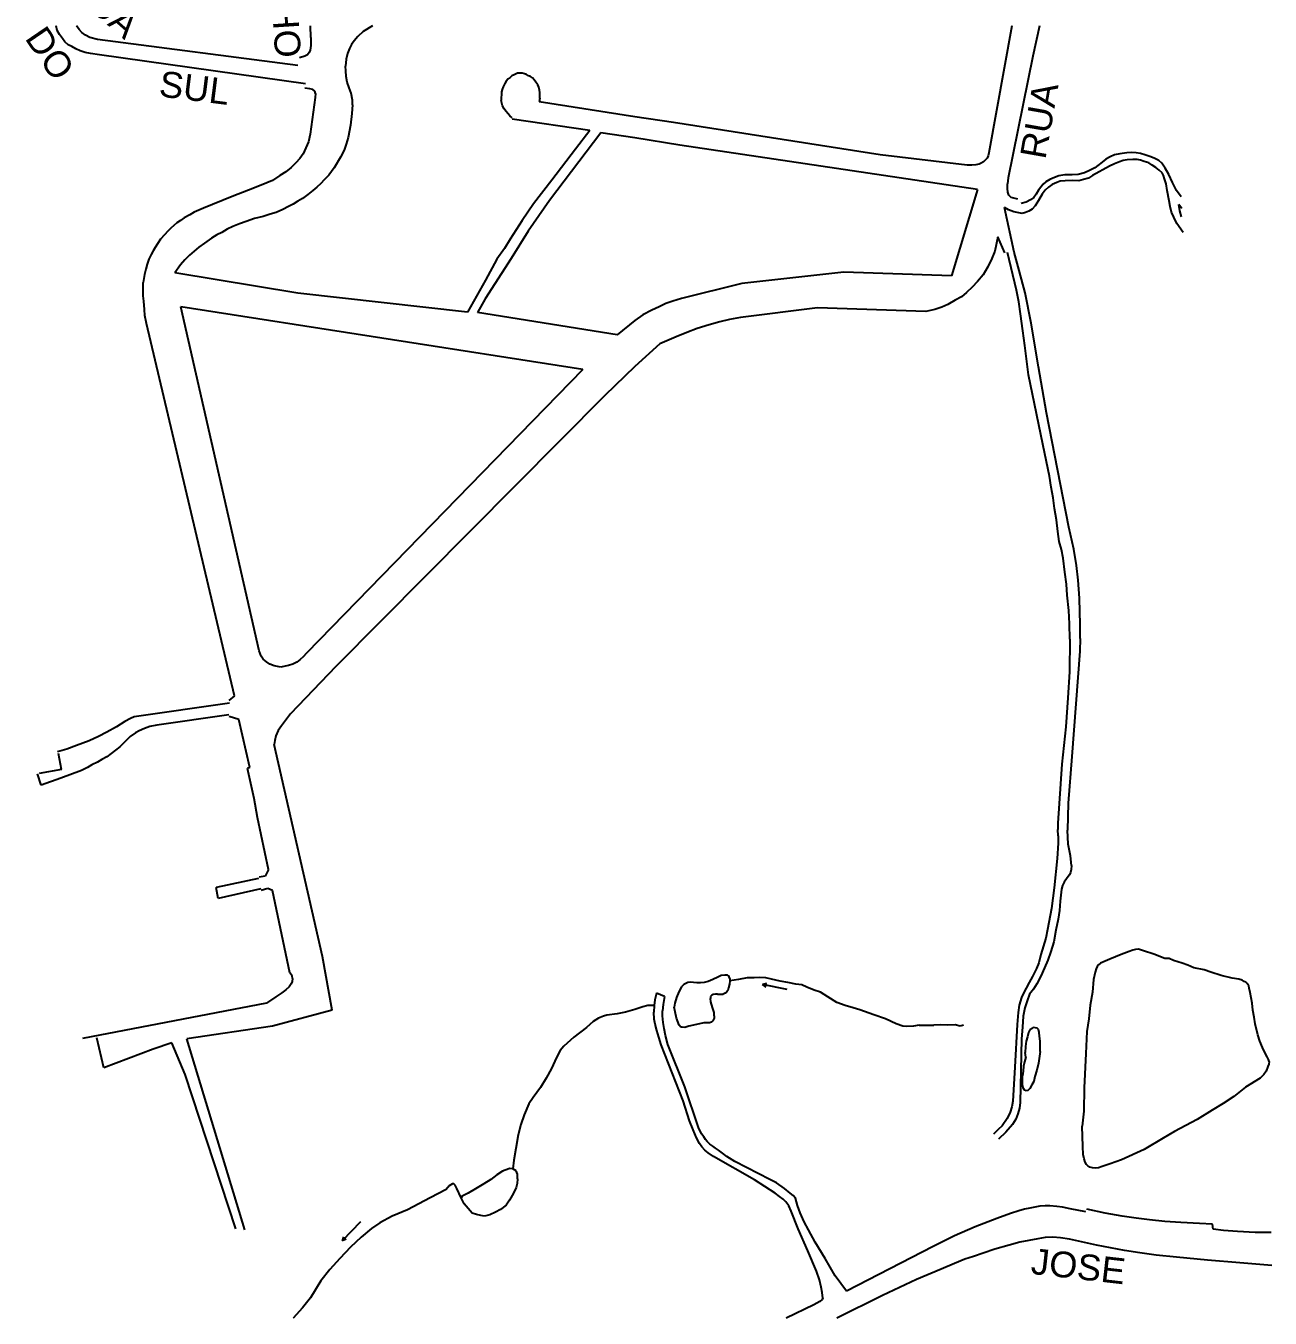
# Model space of a CAD drawing. Header units: millimetres. Extents: x 583 to 26013, y 350 to 21391.
# Drawn here: x 15355.5 to 15837, y 13884 to 14384 of the extents above; entities that cross this region are included whole.
import ezdxf

# ---------------------------------------------------------------- set-up
doc = ezdxf.new("R2010")
doc.units = ezdxf.units.MM
for name, color, linetype in [('105-QUADRAS_ESTRADAS', 80, 'Continuous'), ('110-CERCA_DE_ARAME', 10, 'Continuous'), ('145-', 130, 'Continuous')]:
    doc.layers.add(name, color=color, linetype=linetype)
doc.styles.add('EU', font='arial.ttf', dxfattribs={"height": 10})

msp = doc.modelspace()

# ---------------------------------------------------------------- linework, layer by layer
at = {"layer": '105-QUADRAS_ESTRADAS', "color": 0, "linetype": 'Continuous'}
for p, q in [((15367.61551, 14382.10241), (15367.21551, 14383.90241)), ((15376.11551, 14382.50241), (15375.11551, 14383.90241)), ((15465.81551, 14379.40241), (15465.61551, 14383.90241)), ((15489.61551, 14383.90241), (15486.01551, 14381.70241)), ((15737.11551, 14383.90241), (15728.11551, 14334.80241)), ((15747.71551, 14383.90241), (15745.21551, 14372.20241)), ((15368.51551, 14380.60241), (15367.61551, 14382.10241)), ((15369.71551, 14379.10241), (15368.51551, 14380.60241)), ((15370.61551, 14377.80241), (15369.71551, 14379.10241)), ((15377.21551, 14381.40241), (15376.11551, 14382.50241)), ((15378.61551, 14380.30241), (15377.21551, 14381.40241)), ((15380.31551, 14379.40241), (15378.61551, 14380.30241)), ((15383.21551, 14378.70241), (15380.31551, 14379.40241)), ((15460.81551, 14368.60241), (15383.21551, 14378.70241)), ((15465.81551, 14379.40241), (15465.81551, 14376.40241)), ((15484.01551, 14379.80241), (15482.61551, 14378.20241)), ((15486.01551, 14381.70241), (15484.01551, 14379.80241)), ((15371.91551, 14376.60241), (15370.61551, 14377.80241)), ((15373.31551, 14375.90241), (15371.91551, 14376.60241)), ((15374.91551, 14375.00241), (15373.31551, 14375.90241)), ((15376.51551, 14374.30241), (15374.91551, 14375.00241)), ((15378.41551, 14373.70241), (15376.51551, 14374.30241)), ((15380.51551, 14373.20241), (15378.41551, 14373.70241)), ((15465.21551, 14373.60241), (15464.51551, 14372.70241)), ((15465.51551, 14374.60241), (15465.21551, 14373.60241)), ((15465.81551, 14376.40241), (15465.51551, 14374.60241)), ((15480.71551, 14375.20241), (15480.01551, 14373.30241)), ((15481.51551, 14376.70241), (15480.71551, 14375.20241)), ((15482.61551, 14378.20241), (15481.51551, 14376.70241)), ((15384.01551, 14372.80241), (15380.51551, 14373.20241)), ((15463.71551, 14361.50241), (15384.01551, 14372.80241)), ((15463.41551, 14372.20241), (15461.41551, 14371.60241)), ((15464.51551, 14372.70241), (15463.41551, 14372.20241)), ((15479.41551, 14371.10241), (15479.21551, 14368.40241)), ((15480.01551, 14373.30241), (15479.41551, 14371.10241)), ((15745.21551, 14372.20241), (15735.61551, 14325.10241)), ((15479.31551, 14366.50241), (15479.21551, 14368.40241)), ((15479.51551, 14364.40241), (15479.31551, 14366.50241)), ((15479.81551, 14362.20241), (15479.51551, 14364.40241)), ((15542.91551, 14364.00241), (15542.11551, 14363.40241)), ((15543.61551, 14364.60241), (15542.91551, 14364.00241)), ((15544.41551, 14365.00241), (15543.61551, 14364.60241)), ((15545.21551, 14365.40241), (15544.41551, 14365.00241)), ((15545.81551, 14365.70241), (15545.21551, 14365.40241)), ((15546.51551, 14365.70241), (15545.81551, 14365.70241)), ((15547.51551, 14365.60241), (15546.51551, 14365.70241)), ((15548.41551, 14365.40241), (15547.51551, 14365.60241)), ((15549.21551, 14365.10241), (15548.41551, 14365.40241)), ((15550.01551, 14364.60241), (15549.21551, 14365.10241)), ((15550.81551, 14364.30241), (15550.01551, 14364.60241)), ((15551.51551, 14363.80241), (15550.81551, 14364.30241)), ((15552.21551, 14363.10241), (15551.51551, 14363.80241)), ((15465.41551, 14359.60241), (15463.41551, 14359.80241)), ((15466.51551, 14359.30241), (15465.41551, 14359.60241)), ((15467.31551, 14358.70241), (15466.51551, 14359.30241)), ((15467.61551, 14357.80241), (15467.31551, 14358.70241)), ((15480.61551, 14360.00241), (15479.81551, 14362.20241)), ((15481.41551, 14357.90241), (15480.61551, 14360.00241)), ((15539.81551, 14359.30241), (15539.61551, 14358.40241)), ((15540.21551, 14360.30241), (15539.81551, 14359.30241)), ((15540.81551, 14361.60241), (15540.21551, 14360.30241)), ((15541.41551, 14362.50241), (15540.81551, 14361.60241)), ((15542.11551, 14363.40241), (15541.41551, 14362.50241)), ((15552.81551, 14362.10241), (15552.21551, 14363.10241)), ((15553.61551, 14361.10241), (15552.81551, 14362.10241)), ((15554.01551, 14360.20241), (15553.61551, 14361.10241)), ((15554.31551, 14359.10241), (15554.01551, 14360.20241)), ((15554.41551, 14358.20241), (15554.31551, 14359.10241)), ((15467.41551, 14356.20241), (15465.51551, 14342.10241)), ((15467.61551, 14357.80241), (15467.41551, 14356.20241)), ((15481.91551, 14355.20241), (15481.41551, 14357.90241)), ((15481.91551, 14353.40241), (15481.91551, 14355.20241)), ((15539.61551, 14357.30241), (15539.41551, 14356.20241)), ((15539.41551, 14356.20241), (15539.41551, 14355.10241)), ((15539.71551, 14354.10241), (15539.41551, 14355.10241)), ((15539.61551, 14358.40241), (15539.61551, 14357.30241)), ((15540.01551, 14353.00241), (15539.71551, 14354.10241)), ((15554.41551, 14356.00241), (15554.21551, 14354.60241)), ((15591.11551, 14348.70241), (15554.21551, 14354.60241)), ((15554.41551, 14356.00241), (15554.41551, 14358.20241)), ((15481.71551, 14350.10241), (15481.11551, 14345.50241)), ((15481.91551, 14353.40241), (15481.71551, 14350.10241)), ((15540.61551, 14351.90241), (15540.01551, 14353.00241)), ((15541.31551, 14350.90241), (15540.61551, 14351.90241)), ((15542.11551, 14349.90241), (15541.31551, 14350.90241)), ((15542.81551, 14349.20241), (15542.11551, 14349.90241)), ((15543.71551, 14348.30241), (15542.81551, 14349.20241)), ((15591.21551, 14348.70241), (15591.21551, 14348.70241)), ((15606.11551, 14346.50241), (15591.21551, 14348.70241)), ((15481.11551, 14345.50241), (15480.21551, 14340.70241)), ((15686.11551, 14334.10241), (15606.11551, 14346.50241)), ((15464.91551, 14339.10241), (15463.91551, 14336.70241)), ((15465.51551, 14342.10241), (15464.91551, 14339.10241)), ((15480.21551, 14340.70241), (15479.51551, 14338.20241)), ((15578.01551, 14342.60241), (15558.21551, 14316.40241)), ((15573.71551, 14343.50241), (15568.21551, 14336.20241)), ((15462.81551, 14334.50241), (15461.51551, 14332.60241)), ((15463.91551, 14336.70241), (15462.81551, 14334.50241)), ((15478.71551, 14335.90241), (15477.21551, 14333.10241)), ((15479.51551, 14338.20241), (15478.71551, 14335.90241)), ((15568.21551, 14336.20241), (15559.01551, 14324.30241)), ((15719.71551, 14330.00241), (15686.11551, 14334.10241)), ((15727.91551, 14333.60241), (15727.51551, 14332.80241)), ((15728.11551, 14334.80241), (15727.91551, 14333.60241)), ((15776.81551, 14334.00241), (15775.11551, 14333.30241)), ((15778.81551, 14334.50241), (15776.81551, 14334.00241)), ((15781.51551, 14334.80241), (15778.81551, 14334.50241)), ((15783.51551, 14335.00241), (15781.51551, 14334.80241)), ((15785.21551, 14334.80241), (15783.51551, 14335.00241)), ((15786.81551, 14334.60241), (15785.21551, 14334.80241)), ((15788.51551, 14334.10241), (15786.81551, 14334.60241)), ((15790.51551, 14333.40241), (15788.51551, 14334.10241)), ((15458.21551, 14329.10241), (15456.11551, 14327.50241)), ((15460.01551, 14330.90241), (15458.21551, 14329.10241)), ((15461.51551, 14332.60241), (15460.01551, 14330.90241)), ((15474.81551, 14329.00241), (15472.81551, 14326.20241)), ((15477.21551, 14333.10241), (15474.81551, 14329.00241)), ((15721.61551, 14330.00241), (15719.71551, 14330.00241)), ((15723.11551, 14330.20241), (15721.61551, 14330.00241)), ((15724.41551, 14330.40241), (15723.11551, 14330.20241)), ((15725.21551, 14330.80241), (15724.41551, 14330.40241)), ((15726.11551, 14331.30241), (15725.21551, 14330.80241)), ((15726.81551, 14332.10241), (15726.11551, 14331.30241)), ((15727.51551, 14332.80241), (15726.81551, 14332.10241)), ((15769.11551, 14329.00241), (15767.11551, 14328.00241)), ((15774.81551, 14329.70241), (15768.31551, 14326.00241)), ((15770.31551, 14329.90241), (15769.11551, 14329.00241)), ((15772.01551, 14331.20241), (15770.31551, 14329.90241)), ((15773.41551, 14332.40241), (15772.01551, 14331.20241)), ((15775.11551, 14333.30241), (15773.41551, 14332.40241)), ((15776.81551, 14330.60241), (15774.81551, 14329.70241)), ((15778.71551, 14331.30241), (15776.81551, 14330.60241)), ((15780.11551, 14331.80241), (15778.71551, 14331.30241)), ((15781.71551, 14332.10241), (15780.11551, 14331.80241)), ((15783.81551, 14332.30241), (15781.71551, 14332.10241)), ((15785.51551, 14332.20241), (15783.81551, 14332.30241)), ((15786.81551, 14332.00241), (15785.51551, 14332.20241)), ((15788.21551, 14331.50241), (15786.81551, 14332.00241)), ((15790.01551, 14330.90241), (15788.21551, 14331.50241)), ((15791.31551, 14330.10241), (15790.01551, 14330.90241)), ((15792.11551, 14332.80241), (15790.51551, 14333.40241)), ((15792.81551, 14329.10241), (15791.31551, 14330.10241)), ((15793.91551, 14331.80241), (15792.11551, 14332.80241)), ((15794.11551, 14328.10241), (15792.81551, 14329.10241)), ((15795.11551, 14330.80241), (15793.91551, 14331.80241)), ((15796.41551, 14328.90241), (15795.11551, 14330.80241)), ((15797.81551, 14326.40241), (15796.41551, 14328.90241)), ((15451.01551, 14324.10241), (15446.51551, 14322.30241)), ((15453.81551, 14326.10241), (15451.01551, 14324.10241)), ((15456.11551, 14327.50241), (15453.81551, 14326.10241)), ((15471.01551, 14324.40241), (15469.61551, 14322.90241)), ((15472.81551, 14326.20241), (15471.01551, 14324.40241)), ((15559.01551, 14324.30241), (15551.91551, 14315.10241)), ((15735.61551, 14325.10241), (15735.41551, 14322.80241)), ((15750.21551, 14323.60241), (15749.11551, 14322.70241)), ((15751.71551, 14324.50241), (15750.21551, 14323.60241)), ((15753.51551, 14325.30241), (15751.71551, 14324.50241)), ((15755.21551, 14325.90241), (15753.51551, 14325.30241)), ((15755.81551, 14323.80241), (15754.41551, 14323.30241)), ((15757.61551, 14326.30241), (15755.21551, 14325.90241)), ((15757.71551, 14324.00241), (15755.81551, 14323.80241)), ((15760.41551, 14326.30241), (15757.61551, 14326.30241)), ((15760.41551, 14324.10241), (15757.71551, 14324.00241)), ((15762.71551, 14326.50241), (15760.41551, 14326.30241)), ((15763.01551, 14324.00241), (15760.41551, 14324.10241)), ((15765.21551, 14327.10241), (15762.71551, 14326.50241)), ((15764.81551, 14324.50241), (15763.01551, 14324.00241)), ((15766.71551, 14325.00241), (15764.81551, 14324.50241)), ((15767.11551, 14328.00241), (15765.21551, 14327.10241)), ((15768.31551, 14326.00241), (15766.71551, 14325.00241)), ((15795.21551, 14327.10241), (15794.11551, 14328.10241)), ((15795.71551, 14326.00241), (15795.21551, 14327.10241)), ((15796.11551, 14324.70241), (15795.71551, 14326.00241)), ((15796.71551, 14322.80241), (15796.11551, 14324.70241)), ((15799.21551, 14323.40241), (15797.81551, 14326.40241)), ((15441.71551, 14320.40241), (15435.41551, 14317.90241)), ((15446.51551, 14322.30241), (15441.71551, 14320.40241)), ((15464.61551, 14318.70241), (15462.61551, 14317.20241)), ((15466.61551, 14320.30241), (15464.61551, 14318.70241)), ((15468.11551, 14321.50241), (15466.61551, 14320.30241)), ((15469.61551, 14322.90241), (15468.11551, 14321.50241)), ((15735.41551, 14321.00241), (15735.41551, 14322.80241)), ((15735.51551, 14319.60241), (15735.41551, 14321.00241)), ((15735.91551, 14318.40241), (15735.51551, 14319.60241)), ((15746.51551, 14318.80241), (15745.61551, 14317.60241)), ((15747.31551, 14320.40241), (15746.51551, 14318.80241)), ((15748.21551, 14321.60241), (15747.31551, 14320.40241)), ((15748.81551, 14318.80241), (15747.41551, 14316.40241)), ((15749.11551, 14322.70241), (15748.21551, 14321.60241)), ((15749.91551, 14320.40241), (15748.81551, 14318.80241)), ((15751.21551, 14321.60241), (15749.91551, 14320.40241)), ((15752.61551, 14322.60241), (15751.21551, 14321.60241)), ((15754.41551, 14323.30241), (15752.61551, 14322.60241)), ((15797.21551, 14320.30241), (15796.71551, 14322.80241)), ((15797.91551, 14316.20241), (15797.21551, 14320.30241)), ((15800.71551, 14320.20241), (15799.21551, 14323.40241)), ((15802.61551, 14317.80241), (15800.71551, 14320.20241)), ((15435.41551, 14317.90241), (15424.31551, 14313.40241)), ((15457.11551, 14314.00241), (15454.91551, 14312.90241)), ((15459.01551, 14314.90241), (15457.11551, 14314.00241)), ((15460.81551, 14316.10241), (15459.01551, 14314.90241)), ((15462.61551, 14317.20241), (15460.81551, 14316.10241)), ((15551.91551, 14315.10241), (15547.51551, 14308.60241)), ((15558.21551, 14316.40241), (15549.91551, 14304.50241)), ((15737.91551, 14296.40241), (15734.21551, 14313.70241)), ((15735.71551, 14312.80241), (15734.21551, 14313.70241)), ((15736.81551, 14317.50241), (15735.91551, 14318.40241)), ((15739.41551, 14316.90241), (15736.81551, 14317.50241)), ((15742.61551, 14315.70241), (15740.61551, 14315.20241)), ((15744.31551, 14316.60241), (15742.61551, 14315.70241)), ((15745.61551, 14317.60241), (15744.31551, 14316.60241)), ((15746.11551, 14314.30241), (15744.91551, 14313.00241)), ((15747.41551, 14316.40241), (15746.11551, 14314.30241)), ((15798.31551, 14314.00241), (15797.91551, 14316.20241)), ((15798.81551, 14311.90241), (15798.31551, 14314.00241)), ((15802.11551, 14312.40241), (15801.71551, 14314.80241)), ((15802.81551, 14313.30241), (15801.71551, 14314.80241)), ((15415.31551, 14308.70241), (15413.91551, 14307.70241)), ((15416.81551, 14309.70241), (15415.31551, 14308.70241)), ((15418.91551, 14310.90241), (15416.81551, 14309.70241)), ((15420.61551, 14311.90241), (15418.91551, 14310.90241)), ((15424.31551, 14313.40241), (15420.61551, 14311.90241)), ((15444.01551, 14309.40241), (15440.71551, 14308.20241)), ((15447.41551, 14310.20241), (15444.01551, 14309.40241)), ((15450.11551, 14311.10241), (15447.41551, 14310.20241)), ((15452.41551, 14311.80241), (15450.11551, 14311.10241)), ((15454.91551, 14312.90241), (15452.41551, 14311.80241)), ((15547.51551, 14308.60241), (15542.91551, 14301.40241)), ((15737.81551, 14312.00241), (15735.71551, 14312.80241)), ((15739.71551, 14311.60241), (15737.81551, 14312.00241)), ((15741.11551, 14311.40241), (15739.71551, 14311.60241)), ((15742.31551, 14311.70241), (15741.11551, 14311.40241)), ((15743.61551, 14312.20241), (15742.31551, 14311.70241)), ((15744.91551, 14313.00241), (15743.61551, 14312.20241)), ((15799.71551, 14309.90241), (15798.81551, 14311.90241)), ((15800.91551, 14307.50241), (15799.71551, 14309.90241)), ((15802.71551, 14310.10241), (15802.11551, 14312.40241)), ((15410.51551, 14304.50241), (15409.11551, 14303.10241)), ((15411.61551, 14305.70241), (15410.51551, 14304.50241)), ((15412.81551, 14306.70241), (15411.61551, 14305.70241)), ((15413.91551, 14307.70241), (15412.81551, 14306.70241)), ((15431.31551, 14304.00241), (15429.41551, 14303.10241)), ((15433.41551, 14305.30241), (15431.31551, 14304.00241)), ((15435.61551, 14306.30241), (15433.41551, 14305.30241)), ((15438.21551, 14307.40241), (15435.61551, 14306.30241)), ((15440.71551, 14308.20241), (15438.21551, 14307.40241)), ((15549.91551, 14304.50241), (15543.31551, 14293.90241)), ((15803.41551, 14304.00241), (15800.91551, 14307.50241)), ((15406.41551, 14299.60241), (15405.51551, 14298.20241)), ((15407.61551, 14301.40241), (15406.41551, 14299.60241)), ((15409.11551, 14303.10241), (15407.61551, 14301.40241)), ((15424.61551, 14299.90241), (15422.51551, 14298.30241)), ((15427.41551, 14301.80241), (15424.61551, 14299.90241)), ((15429.41551, 14303.10241), (15427.41551, 14301.80241)), ((15542.91551, 14301.40241), (15540.71551, 14297.80241)), ((15731.61551, 14302.30241), (15730.51551, 14296.80241)), ((15734.31551, 14296.10241), (15731.61551, 14302.30241)), ((15403.11551, 14293.70241), (15402.51551, 14291.80241)), ((15404.01551, 14295.50241), (15403.11551, 14293.70241)), ((15404.81551, 14296.90241), (15404.01551, 14295.50241)), ((15405.51551, 14298.20241), (15404.81551, 14296.90241)), ((15418.81551, 14295.20241), (15417.01551, 14293.40241)), ((15420.61551, 14296.80241), (15418.81551, 14295.20241)), ((15422.51551, 14298.30241), (15420.61551, 14296.80241)), ((15543.31551, 14293.90241), (15533.31551, 14278.30241)), ((15537.81551, 14293.70241), (15533.41551, 14285.60241)), ((15540.71551, 14297.80241), (15537.81551, 14293.70241)), ((15729.31551, 14293.90241), (15727.81551, 14290.70241)), ((15730.51551, 14296.80241), (15729.31551, 14293.90241)), ((15738.81551, 14281.70241), (15735.41551, 14296.30241)), ((15739.91551, 14289.30241), (15737.91551, 14296.40241)), ((15401.91551, 14289.80241), (15401.41551, 14287.70241)), ((15402.51551, 14291.80241), (15401.91551, 14289.80241)), ((15415.31551, 14291.50241), (15413.11551, 14288.40241)), ((15417.01551, 14293.40241), (15415.31551, 14291.50241)), ((15727.81551, 14290.70241), (15726.01551, 14287.60241)), ((15742.21551, 14280.70241), (15739.91551, 14289.30241)), ((15401.41551, 14287.70241), (15400.91551, 14284.70241)), ((15400.91551, 14279.50241), (15400.91551, 14284.70241)), ((15533.41551, 14285.60241), (15526.41551, 14273.20241)), ((15723.81551, 14285.00241), (15721.71551, 14282.80241)), ((15726.01551, 14287.60241), (15723.81551, 14285.00241)), ((15401.21551, 14277.40241), (15400.91551, 14279.50241)), ((15717.51551, 14279.10241), (15715.11551, 14277.80241)), ((15719.51551, 14280.80241), (15717.51551, 14279.10241)), ((15721.71551, 14282.80241), (15719.51551, 14280.80241)), ((15739.71551, 14277.20241), (15738.81551, 14281.70241)), ((15744.51551, 14268.90241), (15742.21551, 14280.70241)), ((15533.31551, 14278.30241), (15530.31551, 14273.10241)), ((15707.21551, 14274.20241), (15703.81551, 14273.40241)), ((15710.01551, 14275.10241), (15707.21551, 14274.20241)), ((15712.31551, 14276.20241), (15710.01551, 14275.10241)), ((15715.11551, 14277.80241), (15712.31551, 14276.20241)), ((15740.41551, 14272.50241), (15739.71551, 14277.20241)), ((15741.31551, 14265.90241), (15740.41551, 14272.50241)), ((15747.31551, 14252.00241), (15744.51551, 14268.90241)), ((15742.11551, 14260.30241), (15741.31551, 14265.90241)), ((15742.71551, 14255.10241), (15742.11551, 14260.30241)), ((15743.51551, 14249.00241), (15742.71551, 14255.10241)), ((15749.81551, 14218.40241), (15743.51551, 14249.00241)), ((15750.51551, 14234.30241), (15747.31551, 14252.00241)), ((15759.11551, 14190.00241), (15750.51551, 14234.30241)), ((15751.61551, 14209.70241), (15749.81551, 14218.40241)), ((15752.31551, 14205.50241), (15751.61551, 14209.70241)), ((15753.01551, 14201.30241), (15752.31551, 14205.50241)), ((15753.61551, 14197.20241), (15753.01551, 14201.30241)), ((15754.31551, 14192.80241), (15753.61551, 14197.20241)), ((15754.81551, 14188.30241), (15754.31551, 14192.80241)), ((15761.01551, 14181.50241), (15759.11551, 14190.00241)), ((15755.41551, 14184.50241), (15754.81551, 14188.30241)), ((15756.31551, 14181.40241), (15755.41551, 14184.50241)), ((15756.91551, 14178.00241), (15756.31551, 14181.40241)), ((15762.01551, 14175.20241), (15761.01551, 14181.50241)), ((15757.61551, 14172.60241), (15756.91551, 14178.00241)), ((15762.71551, 14169.50241), (15762.01551, 14175.20241)), ((15758.21551, 14167.90241), (15757.61551, 14172.60241)), ((15763.21551, 14162.60241), (15762.71551, 14169.50241)), ((15758.51551, 14163.70241), (15758.21551, 14167.90241)), ((15759.11551, 14157.80241), (15758.51551, 14163.70241)), ((15763.41551, 14157.30241), (15763.21551, 14162.60241)), ((15759.31551, 14152.60241), (15759.11551, 14157.80241)), ((15763.51551, 14152.50241), (15763.41551, 14157.30241)), ((15759.51551, 14146.70241), (15759.31551, 14152.60241)), ((15763.51551, 14146.90241), (15763.51551, 14152.50241)), ((15759.51551, 14146.70241), (15759.31551, 14134.00241)), ((15763.51551, 14146.90241), (15763.31551, 14142.00241)), ((15763.31551, 14142.00241), (15760.21551, 14101.30241)), ((15759.31551, 14134.00241), (15758.71551, 14124.00241)), ((15758.71551, 14124.00241), (15757.91551, 14112.70241)), ((15434.31551, 14121.90241), (15397.41551, 14116.60241)), ((15393.81551, 14114.80241), (15390.61551, 14112.70241)), ((15396.01551, 14116.00241), (15393.81551, 14114.80241)), ((15397.41551, 14116.60241), (15396.01551, 14116.00241)), ((15434.01551, 14117.40241), (15406.21551, 14113.40241)), ((15437.91551, 14115.60241), (15434.21551, 14116.80241)), ((15442.21551, 14097.00241), (15437.91551, 14115.60241)), ((15383.61551, 14109.00241), (15380.01551, 14107.40241)), ((15386.91551, 14110.70241), (15383.61551, 14109.00241)), ((15390.61551, 14112.70241), (15386.91551, 14110.70241)), ((15395.91551, 14109.00241), (15394.21551, 14107.30241)), ((15398.01551, 14110.50241), (15395.91551, 14109.00241)), ((15399.41551, 14111.20241), (15398.01551, 14110.50241)), ((15401.41551, 14112.10241), (15399.41551, 14111.20241)), ((15403.51551, 14112.90241), (15401.41551, 14112.10241)), ((15406.21551, 14113.40241), (15403.51551, 14112.90241)), ((15757.91551, 14112.70241), (15756.41551, 14098.30241)), ((15371.41551, 14104.10241), (15367.81551, 14103.10241)), ((15375.11551, 14105.50241), (15371.41551, 14104.10241)), ((15380.01551, 14107.40241), (15375.11551, 14105.50241)), ((15391.91551, 14105.00241), (15386.81551, 14101.20241)), ((15394.21551, 14107.30241), (15391.91551, 14105.00241)), ((15470.31551, 14023.90241), (15451.61551, 14105.90241)), ((15369.31551, 14096.20241), (15368.11551, 14102.40241)), ((15383.21551, 14099.10241), (15381.01551, 14098.00241)), ((15384.91551, 14100.10241), (15383.21551, 14099.10241)), ((15386.81551, 14101.20241), (15384.91551, 14100.10241)), ((15760.21551, 14101.30241), (15758.81551, 14083.20241)), ((15361.41551, 14090.20241), (15360.01551, 14094.60241)), ((15369.31551, 14096.20241), (15360.71551, 14094.70241)), ((15377.01551, 14095.90241), (15369.11551, 14092.90241)), ((15379.31551, 14097.00241), (15377.01551, 14095.90241)), ((15381.01551, 14098.00241), (15379.31551, 14097.00241)), ((15442.21551, 14097.00241), (15441.31551, 14096.70241)), ((15443.81551, 14085.00241), (15441.31551, 14096.70241)), ((15756.41551, 14098.30241), (15754.91551, 14075.50241)), ((15369.11551, 14092.90241), (15361.41551, 14090.20241)), ((15445.21551, 14077.70241), (15443.81551, 14085.00241)), ((15758.81551, 14083.20241), (15758.61551, 14072.80241)), ((15449.41551, 14057.60241), (15445.21551, 14077.70241)), ((15754.91551, 14075.50241), (15754.91551, 14073.10241)), ((15755.01551, 14070.60241), (15754.91551, 14073.10241)), ((15755.01551, 14070.60241), (15755.01551, 14067.80241)), ((15758.81551, 14067.40241), (15758.61551, 14072.80241)), ((15755.01551, 14067.80241), (15754.61551, 14061.80241)), ((15759.71551, 14062.80241), (15758.81551, 14067.40241)), ((15754.61551, 14061.80241), (15753.41551, 14050.50241)), ((15760.11551, 14059.10241), (15759.71551, 14062.80241)), ((15760.11551, 14059.10241), (15760.01551, 14057.60241)), ((15445.51551, 14054.10241), (15429.11551, 14050.60241)), ((15448.11551, 14055.00241), (15445.81551, 14054.60241)), ((15449.41551, 14057.60241), (15448.11551, 14055.00241)), ((15758.41551, 14054.30241), (15757.31551, 14052.70241)), ((15759.31551, 14055.50241), (15758.41551, 14054.30241)), ((15759.81551, 14056.40241), (15759.31551, 14055.50241)), ((15760.01551, 14057.60241), (15759.81551, 14056.40241)), ((15429.91551, 14046.30241), (15429.11551, 14050.60241)), ((15446.41551, 14050.10241), (15429.91551, 14046.30241)), ((15449.11551, 14050.20241), (15446.61551, 14049.50241)), ((15450.91551, 14049.50241), (15449.11551, 14050.20241)), ((15457.71551, 14017.60241), (15450.91551, 14049.50241)), ((15753.41551, 14050.50241), (15752.41551, 14042.50241)), ((15756.21551, 14049.90241), (15755.81551, 14045.30241)), ((15756.71551, 14051.40241), (15756.21551, 14049.90241)), ((15757.31551, 14052.70241), (15756.71551, 14051.40241)), ((15755.81551, 14045.30241), (15755.51551, 14041.70241)), ((15752.41551, 14042.50241), (15750.91551, 14034.40241)), ((15755.51551, 14041.70241), (15755.01551, 14038.40241)), ((15750.91551, 14034.40241), (15750.21551, 14031.00241)), ((15754.11551, 14034.10241), (15753.31551, 14029.60241)), ((15755.01551, 14038.40241), (15754.11551, 14034.10241)), ((15750.21551, 14031.00241), (15748.31551, 14024.70241)), ((15753.31551, 14029.60241), (15752.11551, 14025.80241)), ((15474.01551, 14003.20241), (15470.31551, 14023.90241)), ((15748.31551, 14024.70241), (15747.51551, 14021.40241)), ((15752.11551, 14025.80241), (15751.01551, 14022.50241)), ((15746.61551, 14019.30241), (15745.11551, 14016.20241)), ((15747.51551, 14021.40241), (15746.61551, 14019.30241)), ((15749.71551, 14019.50241), (15748.21551, 14016.30241)), ((15751.01551, 14022.50241), (15749.71551, 14019.50241)), ((15743.81551, 14013.80241), (15742.61551, 14011.70241)), ((15745.11551, 14016.20241), (15743.81551, 14013.80241)), ((15748.21551, 14016.30241), (15746.71551, 14013.40241)), ((15599.61551, 14009.70241), (15598.91551, 14007.20241)), ((15602.71551, 14008.50241), (15599.61551, 14009.70241)), ((15741.71551, 14010.00241), (15740.81551, 14008.10241)), ((15742.61551, 14011.70241), (15741.71551, 14010.00241)), ((15743.91551, 14009.40241), (15743.01551, 14006.80241)), ((15745.41551, 14011.30241), (15743.91551, 14009.40241)), ((15746.71551, 14013.40241), (15745.41551, 14011.30241)), ((15598.61551, 14005.00241), (15598.51551, 14002.40241)), ((15598.91551, 14007.20241), (15598.61551, 14005.00241)), ((15602.11551, 14005.40241), (15601.81551, 14002.90241)), ((15602.71551, 14008.50241), (15602.11551, 14005.40241)), ((15739.91551, 14005.10241), (15739.51551, 14002.30241)), ((15740.81551, 14008.10241), (15739.91551, 14005.10241)), ((15742.11551, 14004.10241), (15741.41551, 14000.80241)), ((15743.01551, 14006.80241), (15742.11551, 14004.10241)), ((15474.01551, 14003.20241), (15451.01551, 13996.90241)), ((15598.71551, 13999.70241), (15598.51551, 14002.40241)), ((15599.01551, 13997.70241), (15598.71551, 13999.70241)), ((15601.91551, 14000.90241), (15601.81551, 14002.90241)), ((15602.11551, 13998.40241), (15601.91551, 14000.90241)), ((15739.51551, 14002.30241), (15739.11551, 13997.60241)), ((15741.41551, 14000.80241), (15741.21551, 13996.60241)), ((15451.01551, 13996.90241), (15417.81551, 13992.00241)), ((15599.71551, 13995.30241), (15599.01551, 13997.70241)), ((15600.41551, 13992.70241), (15599.71551, 13995.30241)), ((15602.51551, 13996.10241), (15602.11551, 13998.40241)), ((15603.01551, 13993.40241), (15602.51551, 13996.10241)), ((15739.11551, 13997.60241), (15738.21551, 13981.10241)), ((15741.21551, 13996.60241), (15740.81551, 13992.00241)), ((15385.71551, 13980.90241), (15383.01551, 13992.50241)), ((15412.01551, 13990.50241), (15404.81551, 13988.00241)), ((15417.21551, 13978.20241), (15412.01551, 13990.50241)), ((15440.21551, 13918.20241), (15417.81551, 13992.00241)), ((15601.31551, 13989.70241), (15600.41551, 13992.70241)), ((15609.81551, 13968.10241), (15601.31551, 13989.70241)), ((15603.91551, 13989.90241), (15603.01551, 13993.40241)), ((15610.51551, 13973.50241), (15603.91551, 13989.90241)), ((15740.81551, 13992.00241), (15740.31551, 13967.40241)), ((15404.81551, 13988.00241), (15385.71551, 13980.90241)), ((15738.21551, 13981.10241), (15737.41551, 13968.00241)), ((15436.71551, 13918.60241), (15417.21551, 13978.20241)), ((15615.81551, 13957.70241), (15610.51551, 13973.50241)), ((15612.31551, 13960.30241), (15609.81551, 13968.10241)), ((15736.41551, 13963.70241), (15735.21551, 13961.30241)), ((15737.01551, 13965.80241), (15736.41551, 13963.70241)), ((15737.41551, 13968.00241), (15737.01551, 13965.80241)), ((15740.01551, 13965.20241), (15739.41551, 13963.00241)), ((15740.31551, 13967.40241), (15740.01551, 13965.20241)), ((15613.71551, 13956.80241), (15612.31551, 13960.30241)), ((15735.21551, 13961.30241), (15733.31551, 13958.40241)), ((15737.31551, 13958.90241), (15734.71551, 13955.90241)), ((15738.61551, 13961.00241), (15737.31551, 13958.90241)), ((15739.41551, 13963.00241), (15738.61551, 13961.00241)), ((15615.01551, 13953.80241), (15613.71551, 13956.80241)), ((15616.21551, 13951.60241), (15615.01551, 13953.80241)), ((15617.01551, 13955.30241), (15615.81551, 13957.70241)), ((15617.81551, 13954.20241), (15617.01551, 13955.30241)), ((15618.51551, 13953.10241), (15617.81551, 13954.20241)), ((15731.91551, 13957.10241), (15730.01551, 13955.20241)), ((15733.31551, 13958.40241), (15731.91551, 13957.10241)), ((15734.71551, 13955.90241), (15731.91551, 13953.30241)), ((15617.11551, 13950.30241), (15616.21551, 13951.60241)), ((15618.21551, 13949.00241), (15617.11551, 13950.30241)), ((15619.51551, 13948.00241), (15618.21551, 13949.00241)), ((15619.21551, 13952.30241), (15618.51551, 13953.10241)), ((15620.21551, 13951.30241), (15619.21551, 13952.30241)), ((15621.31551, 13950.50241), (15620.21551, 13951.30241)), ((15622.41551, 13949.70241), (15621.31551, 13950.50241)), ((15623.51551, 13949.00241), (15622.41551, 13949.70241)), ((15625.11551, 13947.80241), (15623.51551, 13949.00241)), ((15621.61551, 13946.50241), (15619.51551, 13948.00241)), ((15637.41551, 13937.50241), (15621.61551, 13946.50241)), ((15626.71551, 13946.60241), (15625.11551, 13947.80241)), ((15629.91551, 13944.60241), (15626.71551, 13946.60241)), ((15643.41551, 13937.70241), (15629.91551, 13944.60241)), ((15645.51551, 13932.30241), (15637.41551, 13937.50241)), ((15646.01551, 13936.40241), (15643.41551, 13937.70241)), ((15649.11551, 13934.20241), (15646.01551, 13936.40241)), ((15651.31551, 13932.40241), (15649.11551, 13934.20241)), ((15647.21551, 13931.10241), (15645.51551, 13932.30241)), ((15648.61551, 13930.00241), (15647.21551, 13931.10241)), ((15649.61551, 13929.00241), (15648.61551, 13930.00241)), ((15650.81551, 13927.40241), (15649.61551, 13929.00241)), ((15652.41551, 13931.50241), (15651.31551, 13932.40241)), ((15653.31551, 13930.40241), (15652.41551, 13931.50241)), ((15654.11551, 13927.60241), (15653.31551, 13930.40241)), ((15651.71551, 13925.40241), (15650.81551, 13927.40241)), ((15654.41551, 13918.50241), (15651.71551, 13925.40241)), ((15655.11551, 13924.80241), (15654.11551, 13927.60241)), ((15656.71551, 13921.30241), (15655.11551, 13924.80241)), ((15736.51551, 13924.50241), (15731.21551, 13922.60241)), ((15739.81551, 13925.50241), (15736.51551, 13924.50241)), ((15741.91551, 13926.10241), (15739.81551, 13925.50241)), ((15744.01551, 13926.60241), (15741.91551, 13926.10241)), ((15746.01551, 13927.00241), (15744.01551, 13926.60241)), ((15747.91551, 13927.30241), (15746.01551, 13927.00241)), ((15749.91551, 13927.50241), (15747.91551, 13927.30241)), ((15751.71551, 13927.50241), (15749.91551, 13927.50241)), ((15754.41551, 13927.20241), (15751.71551, 13927.50241)), ((15756.61551, 13927.00241), (15754.41551, 13927.20241)), ((15759.61551, 13926.30241), (15756.61551, 13927.00241)), ((15765.71551, 13925.10241), (15759.61551, 13926.30241)), ((15658.31551, 13918.20241), (15656.71551, 13921.30241)), ((15722.81551, 13919.30241), (15714.91551, 13915.90241)), ((15731.21551, 13922.60241), (15722.81551, 13919.30241)), ((15658.11551, 13910.10241), (15654.41551, 13918.50241)), ((15661.01551, 13913.40241), (15658.31551, 13918.20241)), ((15714.91551, 13915.90241), (15706.61551, 13911.70241)), ((15661.41551, 13902.20241), (15658.11551, 13910.10241)), ((15664.81551, 13907.10241), (15661.01551, 13913.40241)), ((15706.61551, 13911.70241), (15673.11551, 13894.50241)), ((15668.71551, 13900.40241), (15664.81551, 13907.10241)), ((15662.61551, 13898.80241), (15661.41551, 13902.20241)), ((15663.31551, 13896.00241), (15662.61551, 13898.80241)), ((15673.11551, 13894.50241), (15668.71551, 13900.40241)), ((15663.71551, 13893.90241), (15663.31551, 13896.00241)), ((15663.81551, 13892.80241), (15663.71551, 13893.90241)), ((15660.41551, 13889.10241), (15649.71551, 13884.00241)), ((15662.71551, 13890.40241), (15660.41551, 13889.10241)), ((15663.61551, 13891.20241), (15662.71551, 13890.40241)), ((15663.91551, 13891.90241), (15663.61551, 13891.20241)), ((15663.91551, 13891.90241), (15663.81551, 13892.80241)), ((15649.71551, 13884.00241), (15649.71551, 13884.00241))]:
    msp.add_line(p, q, dxfattribs=at)
at = {"layer": '110-CERCA_DE_ARAME', "color": 0, "linetype": 'Continuous'}
for p, q in [((15573.71551, 14343.50241), (15543.71551, 14347.90241)), ((15591.11551, 14340.60241), (15578.01551, 14342.60241)), ((15591.21551, 14340.60241), (15591.21551, 14340.60241)), ((15608.61551, 14337.80241), (15591.21551, 14340.60241)), ((15723.81551, 14320.60241), (15608.61551, 14337.80241)), ((15723.81551, 14320.60241), (15713.71551, 14287.20241)), ((15672.01551, 14288.70241), (15632.61551, 14284.30241)), ((15713.71551, 14287.20241), (15672.01551, 14288.70241)), ((15460.81551, 14280.50241), (15413.11551, 14288.40241)), ((15632.61551, 14284.30241), (15609.21551, 14278.50241)), ((15526.41551, 14273.20241), (15460.81551, 14280.50241)), ((15401.41551, 14274.20241), (15401.21551, 14277.40241)), ((15401.61551, 14271.90241), (15401.41551, 14274.20241)), ((15571.01551, 14251.00241), (15415.51551, 14275.30241)), ((15445.81551, 14142.10241), (15415.51551, 14275.30241)), ((15597.71551, 14274.00241), (15594.21551, 14272.10241)), ((15600.61551, 14275.30241), (15597.71551, 14274.00241)), ((15603.21551, 14276.50241), (15600.61551, 14275.30241)), ((15605.91551, 14277.50241), (15603.21551, 14276.50241)), ((15609.21551, 14278.50241), (15605.91551, 14277.50241)), ((15661.81551, 14274.90241), (15632.01551, 14271.10241)), ((15703.81551, 14273.40241), (15661.81551, 14274.90241)), ((15402.21551, 14268.80241), (15401.61551, 14271.90241)), ((15436.21551, 14124.70241), (15402.21551, 14268.80241)), ((15584.31551, 14264.40241), (15530.31551, 14273.10241)), ((15591.11551, 14270.00241), (15584.31551, 14264.40241)), ((15594.21551, 14272.10241), (15591.21551, 14270.00241)), ((15591.21551, 14270.00241), (15591.21551, 14270.00241)), ((15624.01551, 14269.50241), (15619.91551, 14268.30241)), ((15627.81551, 14270.30241), (15624.01551, 14269.50241)), ((15632.01551, 14271.10241), (15627.81551, 14270.30241)), ((15607.11551, 14263.60241), (15600.81551, 14260.90241)), ((15611.31551, 14265.30241), (15607.11551, 14263.60241)), ((15615.31551, 14266.80241), (15611.31551, 14265.30241)), ((15619.91551, 14268.30241), (15615.31551, 14266.80241)), ((15600.81551, 14260.90241), (15591.21551, 14252.20241)), ((15571.01551, 14251.00241), (15464.11551, 14141.20241)), ((15591.11551, 14252.20241), (15579.51551, 14240.90241)), ((15591.21551, 14252.20241), (15591.21551, 14252.20241)), ((15579.51551, 14240.90241), (15475.51551, 14136.10241)), ((15446.61551, 14140.10241), (15445.81551, 14142.10241)), ((15447.41551, 14139.00241), (15446.61551, 14140.10241)), ((15448.61551, 14137.90241), (15447.41551, 14139.00241)), ((15461.61551, 14138.80241), (15460.41551, 14137.80241)), ((15462.81551, 14139.90241), (15461.61551, 14138.80241)), ((15464.11551, 14141.20241), (15462.81551, 14139.90241)), ((15449.91551, 14137.00241), (15448.61551, 14137.90241)), ((15451.61551, 14136.30241), (15449.91551, 14137.00241)), ((15452.91551, 14136.10241), (15451.61551, 14136.30241)), ((15454.21551, 14135.90241), (15452.91551, 14136.10241)), ((15455.81551, 14136.20241), (15454.21551, 14135.90241)), ((15457.21551, 14136.50241), (15455.81551, 14136.20241)), ((15458.81551, 14137.00241), (15457.21551, 14136.50241)), ((15475.51551, 14136.10241), (15457.91551, 14117.80241)), ((15460.41551, 14137.80241), (15458.81551, 14137.00241)), ((15436.21551, 14124.70241), (15434.11551, 14122.90241)), ((15457.91551, 14117.80241), (15454.41551, 14113.20241)), ((15452.31551, 14109.30241), (15451.81551, 14107.50241)), ((15453.11551, 14111.30241), (15452.31551, 14109.30241)), ((15454.41551, 14113.20241), (15453.11551, 14111.30241)), ((15451.81551, 14107.50241), (15451.61551, 14105.90241)), ((15458.51551, 14016.40241), (15457.71551, 14017.60241)), ((15458.61551, 14014.30241), (15458.21551, 14013.30241)), ((15458.71551, 14015.40241), (15458.51551, 14016.40241)), ((15458.71551, 14015.40241), (15458.61551, 14014.30241)), ((15454.51551, 14009.80241), (15452.31551, 14008.30241)), ((15456.11551, 14011.00241), (15454.51551, 14009.80241)), ((15457.41551, 14012.20241), (15456.11551, 14011.00241)), ((15458.21551, 14013.30241), (15457.41551, 14012.20241)), ((15448.61551, 14005.90241), (15377.41551, 13992.20241)), ((15452.31551, 14008.30241), (15448.61551, 14005.90241)), ((15773.11551, 13924.60241), (15766.01551, 13926.20241)), ((15779.71551, 13923.40241), (15773.11551, 13924.60241)), ((15785.11551, 13922.70241), (15779.71551, 13923.40241)), ((15790.31551, 13922.00241), (15785.11551, 13922.70241)), ((15796.31551, 13921.40241), (15790.31551, 13922.00241)), ((15802.41551, 13921.00241), (15796.31551, 13921.40241)), ((15809.61551, 13920.60241), (15802.41551, 13921.00241)), ((15814.71551, 13920.30241), (15809.61551, 13920.60241)), ((15814.91551, 13918.40241), (15814.71551, 13920.30241)), ((15743.61551, 13914.10241), (15740.11551, 13913.40241)), ((15747.11551, 13914.70241), (15743.61551, 13914.10241)), ((15750.01551, 13915.20241), (15747.11551, 13914.70241)), ((15752.91551, 13915.30241), (15750.01551, 13915.20241)), ((15755.91551, 13915.10241), (15752.91551, 13915.30241)), ((15759.41551, 13914.50241), (15755.91551, 13915.10241)), ((15769.81551, 13912.30241), (15759.41551, 13914.50241)), ((15818.91551, 13917.90241), (15814.91551, 13918.40241)), ((15824.41551, 13917.50241), (15818.91551, 13917.90241)), ((15831.21551, 13917.20241), (15824.41551, 13917.50241)), ((15837.41551, 13917.10241), (15831.21551, 13917.20241)), ((15726.01551, 13909.20241), (15722.21551, 13907.90241)), ((15730.51551, 13910.70241), (15726.01551, 13909.20241)), ((15736.01551, 13912.30241), (15730.51551, 13910.70241)), ((15740.11551, 13913.40241), (15736.01551, 13912.30241)), ((15780.71551, 13910.20241), (15769.81551, 13912.30241)), ((15786.61551, 13909.30241), (15780.71551, 13910.20241)), ((15792.91551, 13908.40241), (15786.61551, 13909.30241)), ((15714.91551, 13905.20241), (15709.71551, 13903.00241)), ((15718.91551, 13906.80241), (15714.91551, 13905.20241)), ((15722.21551, 13907.90241), (15718.91551, 13906.80241)), ((15800.71551, 13907.60241), (15792.91551, 13908.40241)), ((15812.81551, 13906.40241), (15800.71551, 13907.60241)), ((15825.31551, 13905.40241), (15812.81551, 13906.40241)), ((15837.71551, 13904.40241), (15825.31551, 13905.40241)), ((15700.21551, 13898.90241), (15687.01551, 13892.70241)), ((15709.71551, 13903.00241), (15700.21551, 13898.90241)), ((15687.01551, 13892.70241), (15669.31551, 13884.00241)), ((15669.31551, 13884.00241), (15669.31551, 13884.00241))]:
    msp.add_line(p, q, dxfattribs=at)
at = {"layer": '145-', "color": 0, "linetype": 'Continuous'}
for p, q in [((15779.31551, 14024.70241), (15775.01551, 14022.90241)), ((15782.41551, 14025.90241), (15779.31551, 14024.70241)), ((15783.81551, 14026.40241), (15782.41551, 14025.90241)), ((15784.91551, 14026.60241), (15783.81551, 14026.40241)), ((15786.11551, 14026.70241), (15784.91551, 14026.60241)), ((15788.01551, 14026.10241), (15786.11551, 14026.70241)), ((15792.01551, 14024.80241), (15788.01551, 14026.10241)), ((15796.21551, 14023.10241), (15792.01551, 14024.80241)), ((15769.71551, 14019.10241), (15769.31551, 14017.80241)), ((15770.01551, 14020.00241), (15769.71551, 14019.10241)), ((15770.61551, 14020.70241), (15770.01551, 14020.00241)), ((15771.31551, 14021.30241), (15770.61551, 14020.70241)), ((15775.01551, 14022.90241), (15771.31551, 14021.30241)), ((15797.91551, 14023.10241), (15796.21551, 14023.10241)), ((15799.61551, 14022.30241), (15797.91551, 14023.10241)), ((15803.01551, 14021.30241), (15799.61551, 14022.30241)), ((15805.11551, 14020.60241), (15803.01551, 14021.30241)), ((15807.51551, 14019.50241), (15805.11551, 14020.60241)), ((15811.41551, 14018.80241), (15807.51551, 14019.50241)), ((15814.11551, 14017.80241), (15811.41551, 14018.80241)), ((15611.71551, 14013.90241), (15610.91551, 14013.50241)), ((15612.71551, 14014.00241), (15611.71551, 14013.90241)), ((15613.81551, 14013.90241), (15612.71551, 14014.00241)), ((15615.11551, 14013.70241), (15613.81551, 14013.90241)), ((15616.61551, 14013.70241), (15615.11551, 14013.70241)), ((15618.01551, 14013.80241), (15616.61551, 14013.70241)), ((15619.51551, 14014.20241), (15618.01551, 14013.80241)), ((15621.41551, 14015.00241), (15619.51551, 14014.20241)), ((15623.31551, 14015.90241), (15621.41551, 14015.00241)), ((15624.61551, 14016.50241), (15623.31551, 14015.90241)), ((15626.01551, 14016.70241), (15624.61551, 14016.50241)), ((15627.01551, 14016.70241), (15626.01551, 14016.70241)), ((15627.41551, 14016.40241), (15627.01551, 14016.70241)), ((15627.71551, 14016.00241), (15627.41551, 14016.40241)), ((15627.91551, 14015.40241), (15627.71551, 14016.00241)), ((15627.91551, 14014.50241), (15627.81551, 14013.20241)), ((15627.91551, 14015.40241), (15627.91551, 14014.50241)), ((15631.31551, 14015.00241), (15627.91551, 14014.50241)), ((15634.61551, 14015.60241), (15631.31551, 14015.00241)), ((15637.31551, 14015.60241), (15634.61551, 14015.60241)), ((15639.51551, 14015.80241), (15637.31551, 14015.60241)), ((15641.81551, 14015.60241), (15639.51551, 14015.80241)), ((15644.11551, 14015.20241), (15641.81551, 14015.60241)), ((15647.41551, 14014.40241), (15644.11551, 14015.20241)), ((15650.31551, 14013.90241), (15647.41551, 14014.40241)), ((15653.41551, 14013.20241), (15650.31551, 14013.90241)), ((15768.71551, 14015.00241), (15768.21551, 14010.10241)), ((15769.31551, 14017.80241), (15768.71551, 14015.00241)), ((15818.01551, 14016.60241), (15814.11551, 14017.80241)), ((15822.31551, 14015.50241), (15818.01551, 14016.60241)), ((15824.91551, 14015.10241), (15822.31551, 14015.50241)), ((15826.21551, 14014.70241), (15824.91551, 14015.10241)), ((15827.01551, 14014.30241), (15826.21551, 14014.70241)), ((15827.61551, 14014.00241), (15827.01551, 14014.30241)), ((15828.11551, 14013.50241), (15827.61551, 14014.00241)), ((15608.21551, 14010.20241), (15607.31551, 14008.00241)), ((15609.21551, 14012.20241), (15608.21551, 14010.20241)), ((15610.11551, 14013.10241), (15609.21551, 14012.20241)), ((15610.91551, 14013.50241), (15610.11551, 14013.10241)), ((15621.01551, 14008.90241), (15620.51551, 14008.50241)), ((15621.51551, 14009.20241), (15621.01551, 14008.90241)), ((15622.41551, 14009.40241), (15621.51551, 14009.20241)), ((15623.11551, 14009.30241), (15622.41551, 14009.40241)), ((15623.11551, 14009.30241), (15625.31551, 14009.30241)), ((15626.11551, 14009.70241), (15625.31551, 14009.30241)), ((15626.61551, 14010.10241), (15626.11551, 14009.70241)), ((15627.11551, 14010.70241), (15626.61551, 14010.10241)), ((15627.41551, 14011.80241), (15627.11551, 14010.70241)), ((15627.81551, 14013.20241), (15627.41551, 14011.80241)), ((15642.11551, 14013.50241), (15640.51551, 14013.10241)), ((15650.11551, 14011.20241), (15640.51551, 14013.10241)), ((15642.01551, 14012.10241), (15640.51551, 14013.10241)), ((15655.81551, 14012.90241), (15653.41551, 14013.20241)), ((15657.71551, 14012.00241), (15655.81551, 14012.90241)), ((15660.51551, 14010.90241), (15657.71551, 14012.00241)), ((15663.01551, 14010.10241), (15660.51551, 14010.90241)), ((15665.81551, 14008.30241), (15663.01551, 14010.10241)), ((15768.21551, 14010.10241), (15767.31551, 14005.10241)), ((15828.41551, 14013.10241), (15828.11551, 14013.50241)), ((15828.71551, 14012.60241), (15828.41551, 14013.10241)), ((15828.91551, 14011.70241), (15828.71551, 14012.60241)), ((15829.31551, 14010.00241), (15828.91551, 14011.70241)), ((15830.01551, 14005.90241), (15829.31551, 14010.00241)), ((15594.21551, 14004.50241), (15591.21551, 14003.40241)), ((15596.21551, 14005.00241), (15594.21551, 14004.50241)), ((15598.61551, 14005.00241), (15596.21551, 14005.00241)), ((15606.61551, 14005.80241), (15606.41551, 14004.30241)), ((15606.81551, 14002.50241), (15606.41551, 14004.30241)), ((15607.31551, 14008.00241), (15606.61551, 14005.80241)), ((15620.51551, 14008.50241), (15620.41551, 14007.70241)), ((15620.61551, 14006.40241), (15620.41551, 14007.70241)), ((15621.21551, 14004.20241), (15620.61551, 14006.40241)), ((15621.81551, 14002.20241), (15621.21551, 14004.20241)), ((15669.31551, 14006.10241), (15665.81551, 14008.30241)), ((15672.51551, 14005.00241), (15669.31551, 14006.10241)), ((15675.71551, 14004.10241), (15672.51551, 14005.00241)), ((15678.21551, 14003.30241), (15675.71551, 14004.10241)), ((15767.31551, 14005.10241), (15766.81551, 13999.80241)), ((15830.31551, 14003.10241), (15830.01551, 14005.90241)), ((15575.01551, 13998.80241), (15572.41551, 13996.50241)), ((15577.11551, 14000.10241), (15575.01551, 13998.80241)), ((15579.01551, 14000.80241), (15577.11551, 14000.10241)), ((15580.31551, 14001.20241), (15579.01551, 14000.80241)), ((15584.31551, 14001.70241), (15580.31551, 14001.20241)), ((15587.51551, 14002.40241), (15584.31551, 14001.70241)), ((15591.11551, 14003.40241), (15587.51551, 14002.40241)), ((15591.21551, 14003.40241), (15591.21551, 14003.40241)), ((15607.31551, 14000.10241), (15606.81551, 14002.50241)), ((15608.31551, 13997.40241), (15607.31551, 14000.10241)), ((15621.41551, 13999.00241), (15620.81551, 13998.50241)), ((15621.61551, 13999.50241), (15621.41551, 13999.00241)), ((15621.91551, 14000.10241), (15621.61551, 13999.50241)), ((15621.91551, 14001.00241), (15621.81551, 14002.20241)), ((15621.91551, 14001.00241), (15621.91551, 14000.10241)), ((15683.61551, 14001.40241), (15678.21551, 14003.30241)), ((15688.21551, 13999.80241), (15683.61551, 14001.40241)), ((15692.31551, 13997.80241), (15688.21551, 13999.80241)), ((15766.81551, 13999.80241), (15766.11551, 13994.90241)), ((15830.81551, 14000.50241), (15830.31551, 14003.10241)), ((15831.21551, 13997.80241), (15830.81551, 14000.50241)), ((15572.41551, 13996.50241), (15567.61551, 13992.70241)), ((15608.91551, 13996.60241), (15608.31551, 13997.40241)), ((15609.51551, 13996.60241), (15608.91551, 13996.60241)), ((15610.51551, 13996.50241), (15609.51551, 13996.60241)), ((15612.01551, 13997.00241), (15610.51551, 13996.50241)), ((15615.01551, 13997.60241), (15612.01551, 13997.00241)), ((15617.91551, 13998.20241), (15615.01551, 13997.60241)), ((15620.01551, 13998.30241), (15617.91551, 13998.20241)), ((15620.81551, 13998.50241), (15620.01551, 13998.30241)), ((15694.81551, 13996.90241), (15692.31551, 13997.80241)), ((15696.41551, 13996.80241), (15694.81551, 13996.90241)), ((15699.01551, 13997.00241), (15696.41551, 13996.80241)), ((15701.21551, 13997.40241), (15699.01551, 13997.00241)), ((15701.21551, 13997.40241), (15706.91551, 13997.40241)), ((15709.51551, 13997.50241), (15706.91551, 13997.40241)), ((15712.21551, 13997.40241), (15709.51551, 13997.50241)), ((15715.11551, 13997.50241), (15712.21551, 13997.40241)), ((15717.01551, 13997.00241), (15715.11551, 13997.50241)), ((15718.41551, 13997.30241), (15717.01551, 13997.00241)), ((15743.51551, 13994.50241), (15743.11551, 13992.80241)), ((15744.01551, 13995.50241), (15743.51551, 13994.50241)), ((15744.91551, 13996.10241), (15744.01551, 13995.50241)), ((15745.31551, 13996.40241), (15744.91551, 13996.10241)), ((15746.11551, 13996.30241), (15745.31551, 13996.40241)), ((15746.81551, 13996.20241), (15746.11551, 13996.30241)), ((15747.31551, 13995.70241), (15746.81551, 13996.20241)), ((15747.61551, 13994.50241), (15747.31551, 13995.70241)), ((15747.81551, 13993.10241), (15747.61551, 13994.50241)), ((15766.11551, 13994.90241), (15765.71551, 13986.40241)), ((15832.21551, 13993.60241), (15831.21551, 13997.80241)), ((15833.01551, 13991.10241), (15832.21551, 13993.60241)), ((15563.71551, 13989.20241), (15562.21551, 13987.50241)), ((15567.61551, 13992.70241), (15563.71551, 13989.20241)), ((15742.31551, 13989.10241), (15742.21551, 13986.80241)), ((15742.61551, 13991.20241), (15742.31551, 13989.10241)), ((15743.11551, 13992.80241), (15742.61551, 13991.20241)), ((15748.01551, 13991.20241), (15747.81551, 13993.10241)), ((15748.01551, 13987.10241), (15748.01551, 13991.20241)), ((15834.01551, 13988.70241), (15833.01551, 13991.10241)), ((15835.01551, 13986.80241), (15834.01551, 13988.70241)), ((15560.81551, 13984.90241), (15558.91551, 13980.60241)), ((15562.21551, 13987.50241), (15560.81551, 13984.90241)), ((15742.41551, 13985.00241), (15741.91551, 13983.10241)), ((15742.41551, 13985.00241), (15742.21551, 13986.80241)), ((15747.81551, 13985.30241), (15747.31551, 13982.70241)), ((15748.01551, 13987.10241), (15747.81551, 13985.30241)), ((15765.71551, 13986.40241), (15765.01551, 13973.10241)), ((15835.81551, 13985.10241), (15835.01551, 13986.80241)), ((15836.41551, 13984.10241), (15835.81551, 13985.10241)), ((15836.61551, 13983.30241), (15836.41551, 13984.10241)), ((15558.91551, 13980.60241), (15556.81551, 13976.80241)), ((15741.41551, 13979.60241), (15741.21551, 13977.80241)), ((15741.61551, 13981.50241), (15741.41551, 13979.60241)), ((15741.91551, 13983.10241), (15741.61551, 13981.50241)), ((15746.71551, 13979.90241), (15746.01551, 13977.50241)), ((15747.31551, 13982.70241), (15746.71551, 13979.90241)), ((15835.51551, 13979.60241), (15834.61551, 13978.30241)), ((15836.11551, 13981.30241), (15835.51551, 13979.60241)), ((15836.51551, 13982.30241), (15836.11551, 13981.30241)), ((15836.61551, 13983.30241), (15836.51551, 13982.30241)), ((15556.81551, 13976.80241), (15554.61551, 13973.20241)), ((15741.21551, 13974.10241), (15741.21551, 13977.80241)), ((15741.61551, 13972.90241), (15741.21551, 13974.10241)), ((15744.81551, 13974.20241), (15744.01551, 13972.80241)), ((15745.61551, 13975.50241), (15744.81551, 13974.20241)), ((15746.01551, 13977.50241), (15745.61551, 13975.50241)), ((15833.11551, 13976.90241), (15827.41551, 13973.30241)), ((15834.61551, 13978.30241), (15833.11551, 13976.90241)), ((15551.81551, 13969.40241), (15550.11551, 13966.90241)), ((15554.61551, 13973.20241), (15551.81551, 13969.40241)), ((15742.01551, 13972.20241), (15741.61551, 13972.90241)), ((15742.61551, 13972.00241), (15742.01551, 13972.20241)), ((15743.21551, 13972.10241), (15742.61551, 13972.00241)), ((15744.01551, 13972.80241), (15743.21551, 13972.10241)), ((15765.01551, 13973.10241), (15764.91551, 13964.10241)), ((15822.91551, 13969.70241), (15818.81551, 13967.10241)), ((15827.41551, 13973.30241), (15822.91551, 13969.70241)), ((15550.11551, 13966.90241), (15548.31551, 13962.60241)), ((15764.91551, 13964.10241), (15764.21551, 13958.30241)), ((15814.51551, 13964.40241), (15808.71551, 13960.80241)), ((15818.81551, 13967.10241), (15814.51551, 13964.40241)), ((15547.01551, 13958.90241), (15546.01551, 13954.90241)), ((15548.31551, 13962.60241), (15547.01551, 13958.90241)), ((15808.71551, 13960.80241), (15800.01551, 13956.20241)), ((15546.01551, 13954.90241), (15545.11551, 13949.60241)), ((15764.51551, 13950.40241), (15764.21551, 13958.30241)), ((15800.01551, 13956.20241), (15795.61551, 13953.60241)), ((15545.11551, 13949.60241), (15544.31551, 13945.10241)), ((15764.71551, 13947.30241), (15764.51551, 13950.40241)), ((15788.31551, 13949.30241), (15779.51551, 13945.20241)), ((15795.61551, 13953.60241), (15788.31551, 13949.30241)), ((15544.31551, 13945.10241), (15544.01551, 13941.80241)), ((15765.01551, 13945.60241), (15764.71551, 13947.30241)), ((15765.41551, 13944.40241), (15765.01551, 13945.60241)), ((15765.91551, 13943.50241), (15765.41551, 13944.40241)), ((15775.11551, 13943.70241), (15772.01551, 13942.70241)), ((15779.51551, 13945.20241), (15775.11551, 13943.70241)), ((15537.81551, 13939.40241), (15535.41551, 13937.70241)), ((15539.91551, 13940.80241), (15537.81551, 13939.40241)), ((15541.01551, 13941.30241), (15539.91551, 13940.80241)), ((15542.81551, 13941.90241), (15541.01551, 13941.30241)), ((15544.01551, 13941.80241), (15542.81551, 13941.90241)), ((15545.21551, 13941.00241), (15544.01551, 13941.80241)), ((15545.71551, 13939.70241), (15545.21551, 13941.00241)), ((15545.81551, 13939.00241), (15545.71551, 13939.70241)), ((15545.81551, 13937.90241), (15545.81551, 13939.00241)), ((15766.51551, 13942.90241), (15765.91551, 13943.50241)), ((15767.21551, 13942.40241), (15766.51551, 13942.90241)), ((15768.31551, 13942.10241), (15767.21551, 13942.40241)), ((15769.51551, 13942.00241), (15768.31551, 13942.10241)), ((15770.61551, 13942.20241), (15769.51551, 13942.00241)), ((15772.01551, 13942.70241), (15770.61551, 13942.20241)), ((15518.11551, 13933.80241), (15512.01551, 13930.60241)), ((15519.31551, 13935.20241), (15518.11551, 13933.80241)), ((15520.61551, 13935.90241), (15519.31551, 13935.20241)), ((15521.11551, 13935.90241), (15520.61551, 13935.90241)), ((15521.61551, 13935.40241), (15521.11551, 13935.90241)), ((15522.31551, 13934.10241), (15521.61551, 13935.40241)), ((15523.91551, 13930.50241), (15522.31551, 13934.10241)), ((15529.51551, 13934.00241), (15526.61551, 13932.30241)), ((15532.71551, 13936.00241), (15529.51551, 13934.00241)), ((15535.41551, 13937.70241), (15532.71551, 13936.00241)), ((15545.31551, 13934.50241), (15544.61551, 13933.10241)), ((15545.61551, 13936.10241), (15545.31551, 13934.50241)), ((15545.81551, 13937.90241), (15545.61551, 13936.10241)), ((15512.01551, 13930.60241), (15503.21551, 13925.90241)), ((15524.31551, 13931.20241), (15523.91551, 13930.50241)), ((15525.11551, 13928.20241), (15523.91551, 13930.50241)), ((15526.61551, 13932.30241), (15524.31551, 13931.20241)), ((15542.71551, 13929.70241), (15541.41551, 13927.70241)), ((15543.71551, 13931.50241), (15542.71551, 13929.70241)), ((15544.61551, 13933.10241), (15543.71551, 13931.50241)), ((15503.21551, 13925.90241), (15497.31551, 13923.40241)), ((15526.61551, 13926.40241), (15525.11551, 13928.20241)), ((15528.21551, 13924.60241), (15526.61551, 13926.40241)), ((15529.91551, 13924.10241), (15528.21551, 13924.60241)), ((15531.61551, 13923.70241), (15529.91551, 13924.10241)), ((15533.01551, 13923.50241), (15531.61551, 13923.70241)), ((15535.01551, 13924.00241), (15533.01551, 13923.50241)), ((15537.21551, 13925.00241), (15535.01551, 13924.00241)), ((15539.21551, 13926.00241), (15537.21551, 13925.00241)), ((15541.41551, 13927.70241), (15539.21551, 13926.00241)), ((15485.01551, 13921.20241), (15477.91551, 13913.90241)), ((15489.21551, 13918.70241), (15485.31551, 13915.30241)), ((15492.51551, 13920.90241), (15489.21551, 13918.70241)), ((15497.31551, 13923.40241), (15492.51551, 13920.90241)), ((15478.41551, 13915.50241), (15477.91551, 13913.90241)), ((15479.41551, 13914.50241), (15477.91551, 13913.90241)), ((15485.31551, 13915.30241), (15481.11551, 13911.40241)), ((15481.11551, 13911.40241), (15477.01551, 13907.10241)), ((15477.01551, 13907.10241), (15473.11551, 13902.80241)), ((15473.11551, 13902.80241), (15469.71551, 13898.40241)), ((15469.71551, 13898.40241), (15465.61551, 13891.90241)), ((15465.61551, 13891.90241), (15462.61551, 13888.00241)), ((15462.61551, 13888.00241), (15458.91551, 13884.00241)), ((15458.91551, 13884.00241), (15458.91551, 13884.00241))]:
    msp.add_line(p, q, dxfattribs=at)

# ---------------------------------------------------------------- texts
at = {"color": 0, "linetype": 'Continuous', "lineweight": 30, "style": 'EU'}
for s, rotation, p in [('RUA               ANTONIO           CASTALDI              FILHO', 273.7555412, (15428.64781, 14728.36008)), ('RUA          OTILIA          IANSEI         CASTALDI', 79.9944086, (15750.01916, 14331.99193)), ('RUA ', 318.7200299, (15371.60256, 14397.81299)), ('DO', 304.2659042, (15354.87364, 14379.16209)), ('SUL', 352.8328114, (15406.67687, 14356.71688))]:
    msp.add_text(s, height=10, rotation=rotation, dxfattribs=at).set_placement(p)
at = {"color": 0, "linetype": 'Continuous', "lineweight": 20, "style": 'EU'}
msp.add_text('JOSE', height=10, rotation=353.5140884, dxfattribs=at).set_placement((15744.12062, 13901.18377))

doc.saveas('drawing.dxf')
